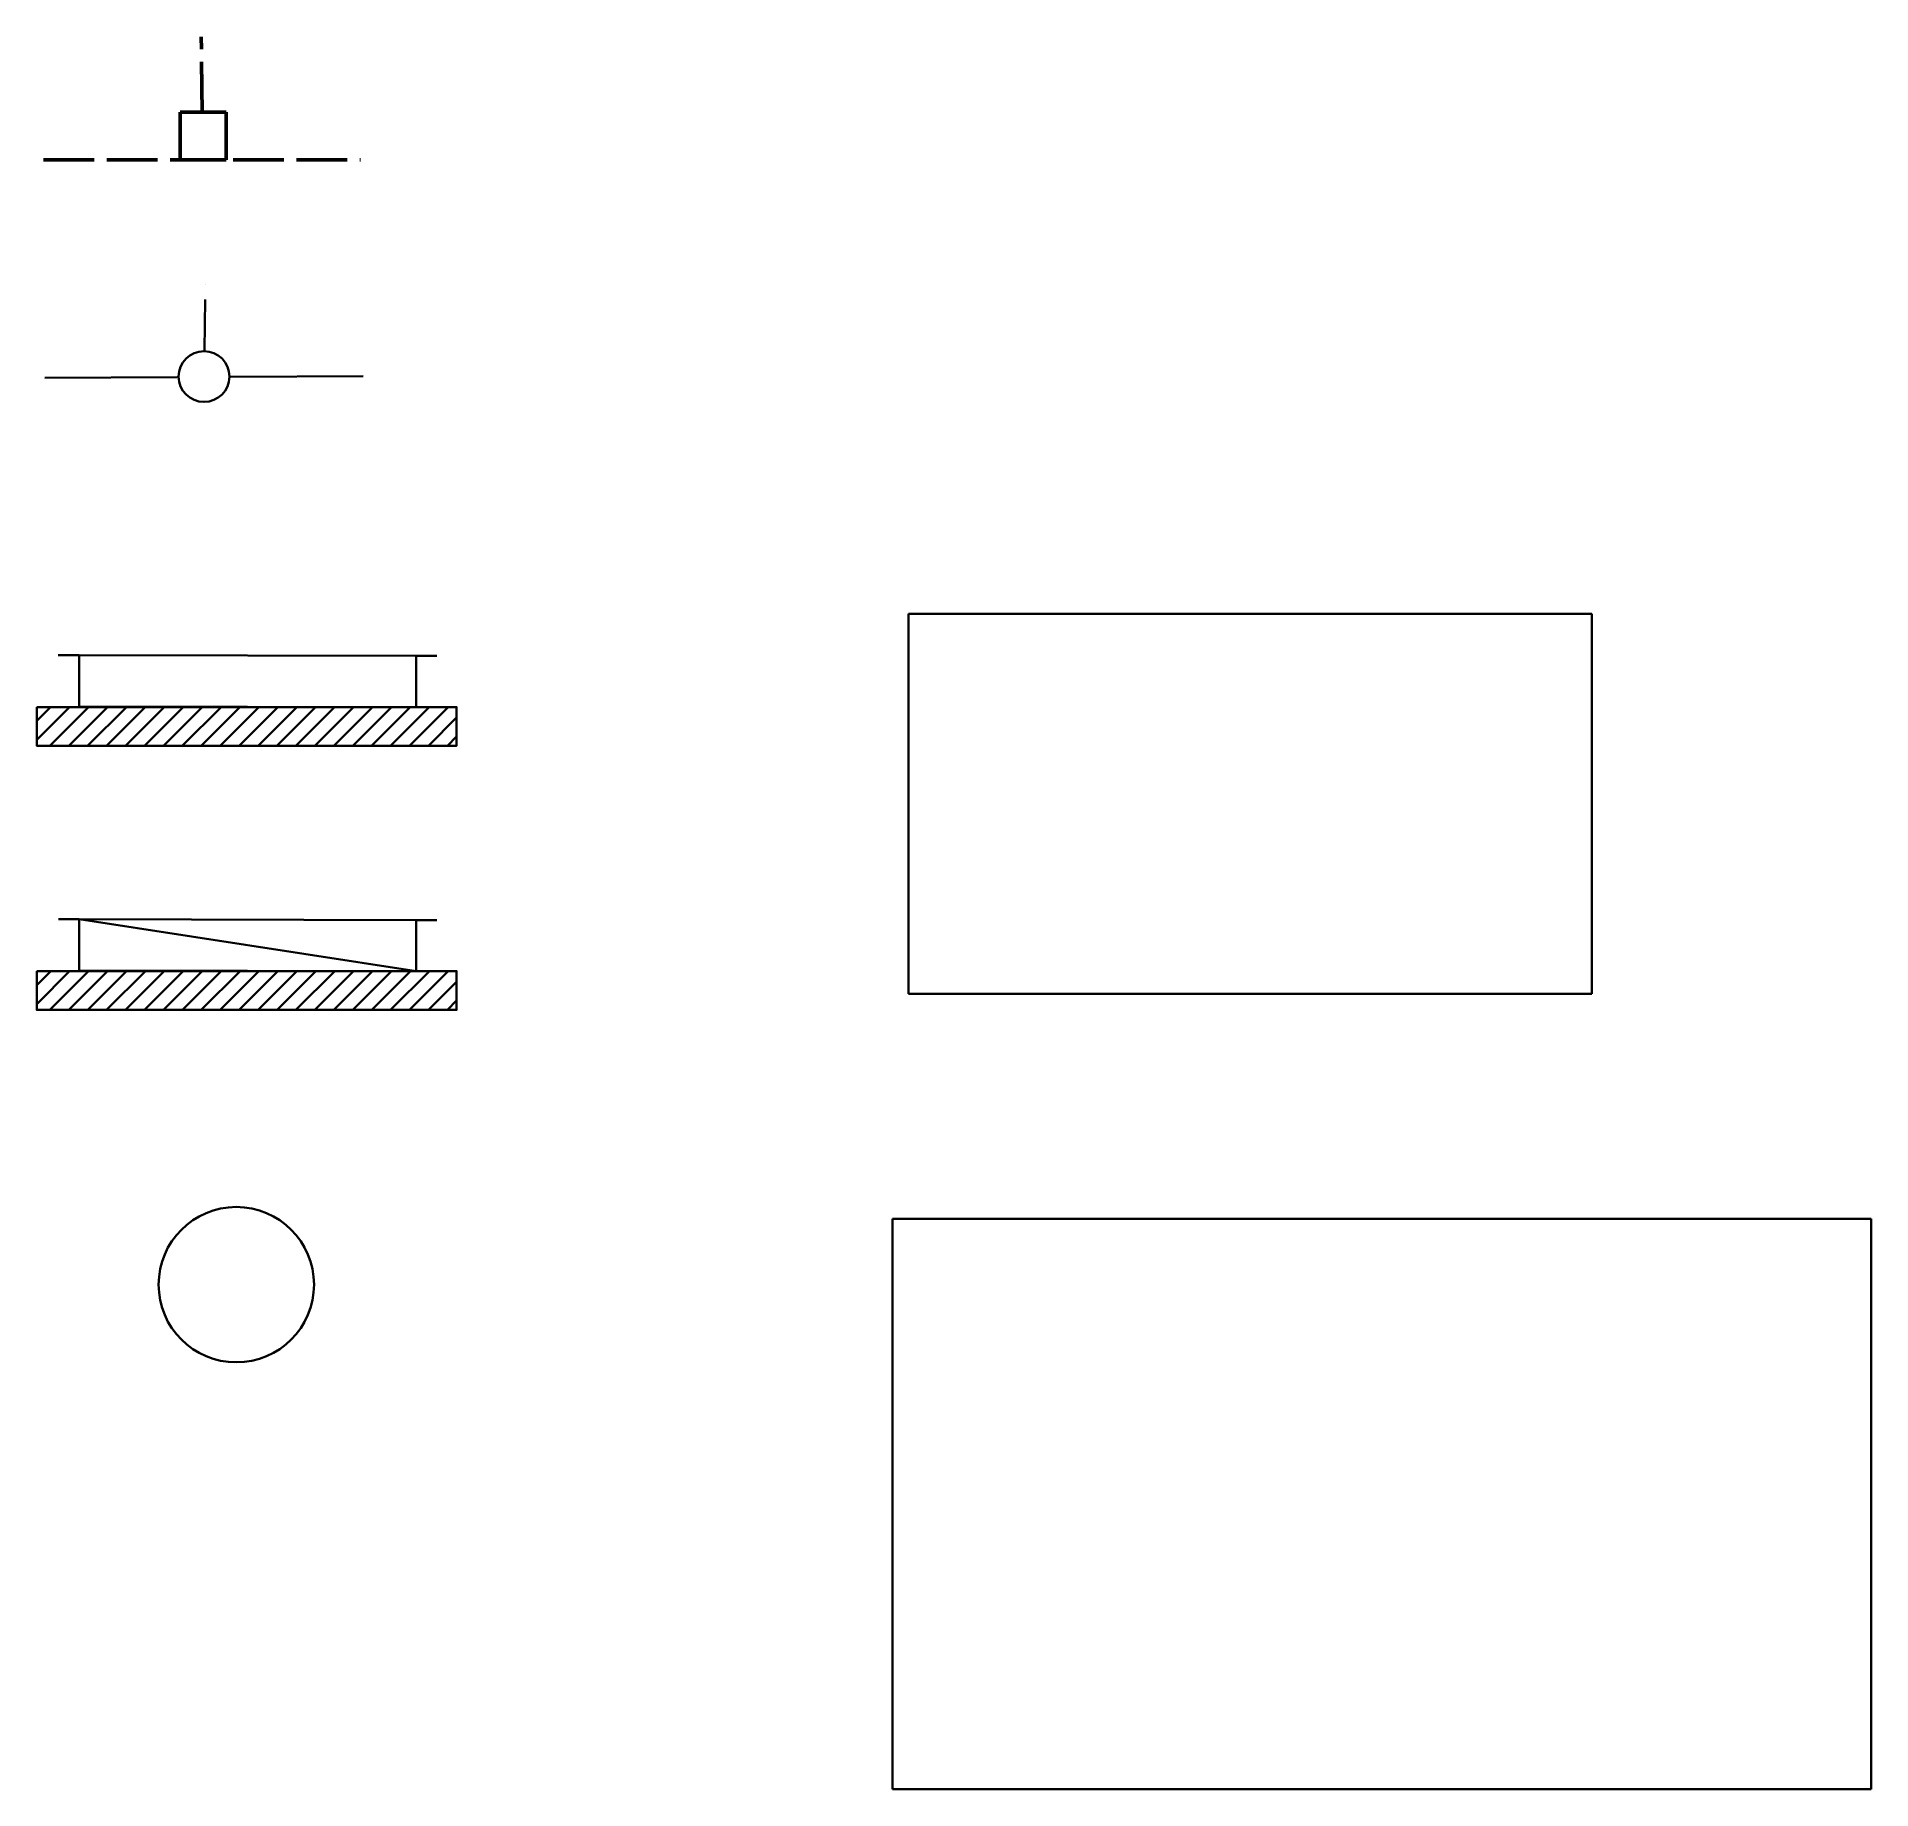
# Model space of a CAD drawing. Header units: millimetres. Extents: x 5300 to 5735, y 893 to 1309.
import ezdxf

# ---------------------------------------------------------------- set-up
doc = ezdxf.new("R2010")
doc.units = ezdxf.units.MM
doc.linetypes.add('ACAD_ISO02W100', pattern=[15, 12, -3])
doc.linetypes.add('ACAD_ISO03W100', pattern=[30, 12, -18])
picture_1 = doc.add_image_def('image1.png', size_in_pixel=(806, 448))
picture_2 = doc.add_image_def('image2.png', size_in_pixel=(806, 470))

msp = doc.modelspace()

# ---------------------------------------------------------------- hatches: boundary and pattern name
at = {"linetype": 'ACAD_ISO03W100', "lineweight": 30}
h = msp.add_hatch(dxfattribs=at)
h.set_pattern_fill('LINE', color=256, angle=45)
h.paths.add_polyline_path([(5299.95, 1149.88), (5399.53, 1149.88), (5399.53, 1140.7), (5299.95, 1140.7)])
h = msp.add_hatch(dxfattribs=at)
h.set_pattern_fill('ANGLE', color=256)
h.set_pattern_definition([(0, (0, 0), (0, 6.985), [5.08, -1.905]), (90, (0, 0), (-6.985, 4e-16), [5.08, -1.905])])
h.paths.add_polyline_path([(5310.01, 1087.4), (5389.94, 1087.21), (5389.94, 1099.36), (5310.01, 1099.55)], flags=17)
h.paths.add_polyline_path([(5310.01, 1087.4), (5389.94, 1087.21), (5389.94, 1099.36), (5310.01, 1099.55)], flags=17)
edge = h.paths.add_edge_path(flags=0)
edge.add_line((5310.01, 1099.55), (5389.94, 1087.23))
h = msp.add_hatch(dxfattribs=at)
h.set_pattern_fill('LINE', color=256, angle=45)
h.set_pattern_definition([(45, (0.0233, -62.6506), (-2.245064, 2.245064), [])])
h.paths.add_polyline_path([(5299.97, 1087.23), (5399.55, 1087.23), (5399.55, 1078.04), (5299.97, 1078.04)])

# ---------------------------------------------------------------- linework, layer by layer
at = {"linetype": 'ACAD_ISO02W100', "lineweight": 50}
for p, q in [((5339.17, 1290.99), (5338.98, 1308.93)), ((5338.98, 1308.93), (5338.98, 1308.93)), ((5301.57, 1279.72), (5376.78, 1279.72))]:
    msp.add_line(p, q, dxfattribs=at)
at = {"linetype": 'ACAD_ISO03W100', "lineweight": 30}
for p, q in [((5339.71, 1234.55), (5339.93, 1250.18)), ((5339.93, 1250.18), (5339.93, 1250.18)), ((5305.06, 1162.2), (5309.99, 1162.2)), ((5389.92, 1162.01), (5394.85, 1162.01)), ((5305.08, 1099.55), (5310.01, 1099.55)), ((5389.94, 1099.36), (5394.87, 1099.36))]:
    msp.add_line(p, q, dxfattribs=at)
at = {"lineweight": 30}
for p, q in [((5301.89, 1228.02), (5333.26, 1228.17)), ((5301.89, 1228.02), (5333.26, 1228.17)), ((5345.97, 1228.22), (5377.35, 1228.36)), ((5310.01, 1099.55), (5389.94, 1087.23))]:
    msp.add_line(p, q, dxfattribs=at)
at = {"color": 255, "lineweight": 30, "transparency": 33554508}
for p, q in [((5299.95, 1149.88), (5399.03, 1149.88)), ((5299.97, 1087.23), (5399.05, 1087.23))]:
    msp.add_line(p, q, dxfattribs=at)
at = {"linetype": 'ACAD_ISO03W100', "lineweight": 50}
msp.add_lwpolyline([(5334, 1279.72), (5344.85, 1279.72), (5344.85, 1290.99), (5334, 1290.99)], close=True, dxfattribs=at)
at = {"lineweight": 30}
for points in [[(5309.99, 1150.05), (5389.92, 1149.86), (5389.92, 1162.01), (5309.99, 1162.2)], [(5310.01, 1087.4), (5389.94, 1087.21), (5389.94, 1099.36), (5310.01, 1099.55)]]:
    msp.add_lwpolyline(points, close=True, dxfattribs=at)
at = {"color": 255, "lineweight": 30, "transparency": 33554508}
for points in [[(5299.95, 1149.88), (5399.03, 1149.88), (5399.03, 1149.88), (5299.95, 1149.88)], [(5299.95, 1149.88), (5399.03, 1149.88), (5399.03, 1149.88), (5299.95, 1149.88)], [(5299.95, 1149.88), (5399.53, 1149.88), (5399.53, 1140.7), (5299.95, 1140.7)], [(5299.97, 1087.23), (5399.05, 1087.23), (5399.05, 1087.23), (5299.97, 1087.23)], [(5299.97, 1087.23), (5399.05, 1087.23), (5399.05, 1087.23), (5299.97, 1087.23)], [(5299.97, 1087.23), (5399.55, 1087.23), (5399.55, 1078.04), (5299.97, 1078.04)]]:
    msp.add_lwpolyline(points, close=True, dxfattribs=at)
at = {"lineweight": 30}
for centre, radius in [((5339.64, 1228.29), 6.03), ((5347.29, 1012.86), 18.43)]:
    msp.add_circle(centre, radius, dxfattribs=at)

# ---------------------------------------------------------------- pictures from other files: only their frames are drawn
at = {"linetype": 'ACAD_ISO03W100', "lineweight": 30}
image = msp.add_image(picture_1, insert=(5506.71, 1081.87), size_in_units=(162.1, 90.1), dxfattribs=at)
image.dxf.flags = 7
image = msp.add_image(picture_2, insert=(5502.92, 893.13), size_in_units=(232.15, 135.37), dxfattribs=at)
image.dxf.flags = 7

doc.saveas('drawing.dxf')
